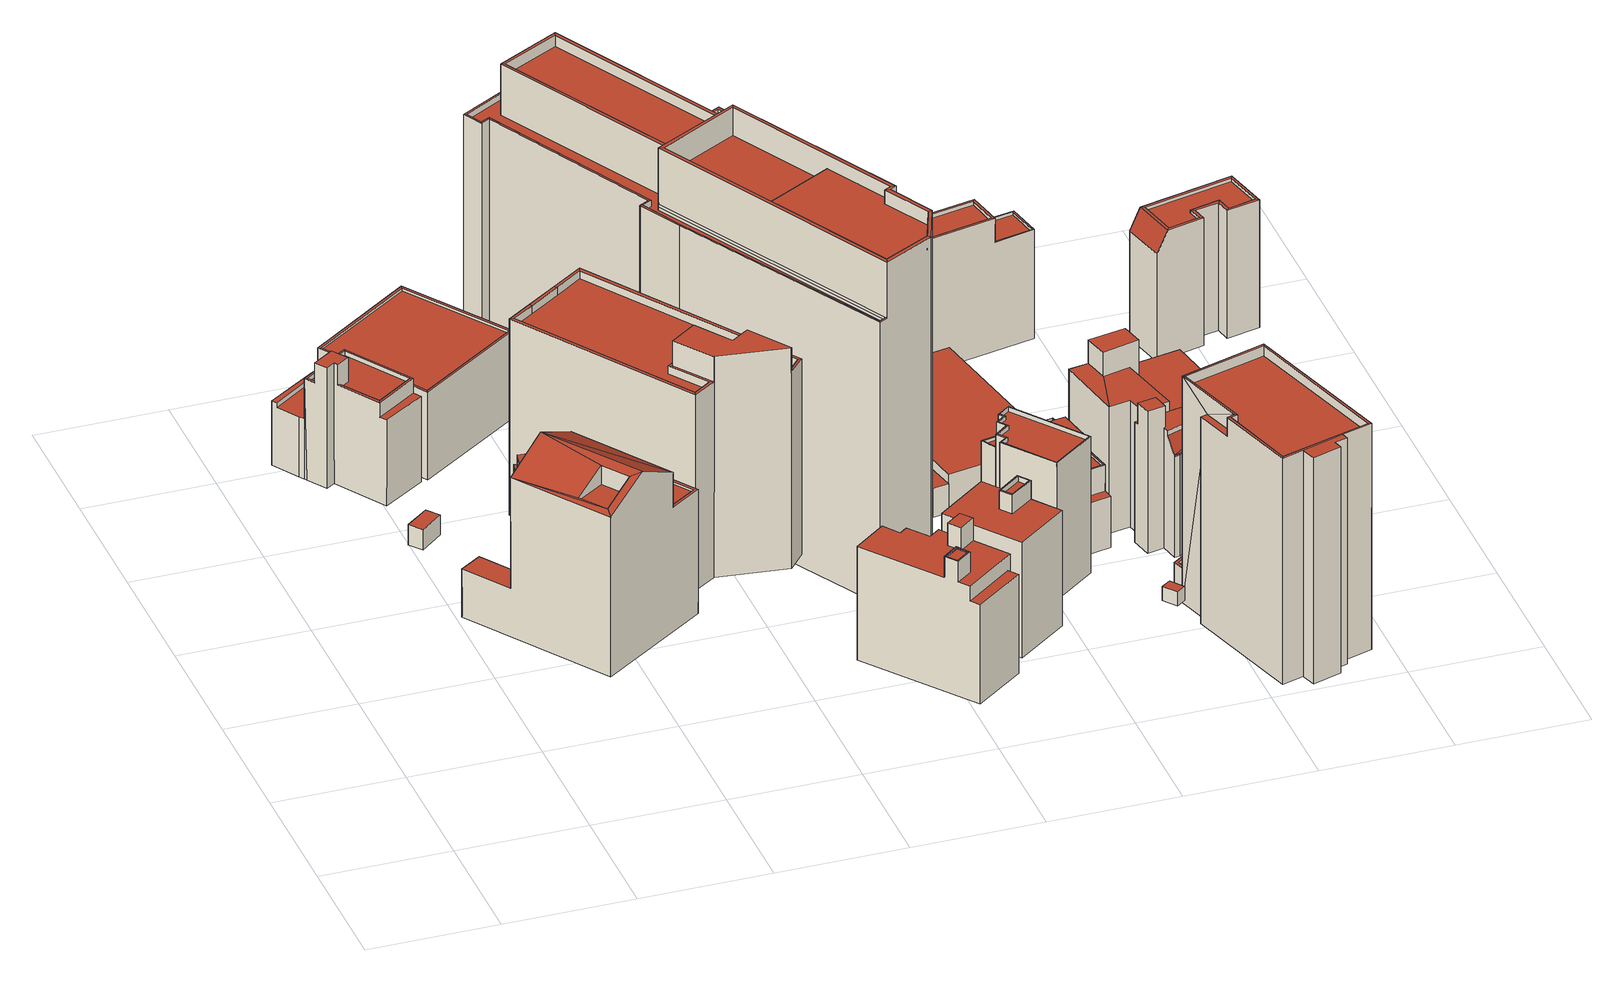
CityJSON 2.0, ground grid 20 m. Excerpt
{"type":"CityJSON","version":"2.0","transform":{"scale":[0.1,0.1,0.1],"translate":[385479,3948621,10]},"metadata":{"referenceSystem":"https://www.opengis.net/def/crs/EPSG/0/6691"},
"CityObjects":{
"building1":{"type":"Building","attributes":{"class":9999,"usage":461,"measuredHeight":8.2,"storeysAboveGround":9999,"storeysBelowGround":9999,"prefecture":13,"city":13103,"footprintArea":-9999,"fireproofType":1011,"coverageRatio":60,"floorAreaRatio":400,"surveyYear":1,"urbanPlanType":21,"areaClassificationType":22,"landUseType":211,"districts":"6","detailedUsage":"0"},"geometry":[{"type":"Solid","lod":"2","boundaries":[[[[0,1,2,3]],[[4,5,6,7]],[[1,0,5,4]],[[0,3,6,5]],[[3,2,7,6]],[[2,1,4,7]]]],"semantics":{"surfaces":[{"type":"GroundSurface"},{"type":"RoofSurface"},{"type":"WallSurface"}],"values":[[0,1,2,2,2,2]]}}]},
"building2":{"type":"Building","attributes":{"class":3002,"usage":412,"measuredHeight":15.4,"storeysAboveGround":5,"storeysBelowGround":1,"prefecture":13,"city":13103,"footprintArea":162.51,"fireproofType":1001,"coverageRatio":60,"floorAreaRatio":400,"surveyYear":2021,"urbanPlanType":21,"areaClassificationType":22,"landUseType":211,"districts":"6","detailedUsage":"1320"},"geometry":[{"type":"Solid","lod":"2","boundaries":[[[[8,9,10,11,12,13,14,15,16]],[[17,18,19,20]],[[20,19,21,22]],[[23,24,25,26,27,28]],[[22,21,29,30]],[[29,31,32,30]],[[33,34,35,36,37,38]],[[39,40,41,42,43]],[[44,45,46,47]],[[48,49,50,51,52,53,54,55]],[[18,17,56,57]],[[14,13,24,23]],[[31,53,52,37,36,32]],[[25,43,42,26]],[[40,39,12,11]],[[10,17,40,11]],[[52,51,38,37]],[[50,49,18,57]],[[49,48,19,18]],[[32,36,35,8,16,45,44,30]],[[56,17,10,9,34,33]],[[21,19,48,55]],[[54,53,31,29]],[[26,42,41,27]],[[43,25,24,13,12,39]],[[34,9,8,35]],[[16,15,46,45]],[[47,46,15,14,23,28,20,22]],[[47,22,30,44]],[[29,21,55,54]],[[20,28,27,41,40,17]],[[57,56,33,38,51,50]]]],"semantics":{"surfaces":[{"type":"GroundSurface"},{"type":"RoofSurface"},{"type":"WallSurface"}],"values":[[0,1,1,1,1,1,1,1,1,1,1,2,2,2,2,2,2,2,2,2,2,2,2,2,2,2,2,2,2,2,2,2]]}}]},
"building3":{"type":"Building","attributes":{"class":3002,"usage":412,"measuredHeight":20.4,"storeysAboveGround":7,"storeysBelowGround":0,"prefecture":13,"city":13103,"footprintArea":400.73,"fireproofType":1001,"coverageRatio":60,"floorAreaRatio":400,"surveyYear":2021,"urbanPlanType":21,"areaClassificationType":22,"landUseType":211,"districts":"6","detailedUsage":"1320","floodRisk_description":10,"floodRisk_rank":1,"floodRisk_depth":0.04,"floodRisk_adminType":2,"floodRisk_scale":2},"geometry":[{"type":"Solid","lod":"2","boundaries":[[[[58,59,60,61,62,63,64,65]],[[66,67,68,69]],[[70,71,72]],[[72,73,74,75]],[[76,72,75,77]],[[73,78,74]],[[79,80,81,82,83,84,85,86]],[[87,88,89,90]],[[91,92,93,94,95,96,97,98,99]],[[100,101,102,103,104]],[[73,105,78]],[[70,72,76]],[[77,78,105,76]],[[106,107,108,109,110]],[[71,111,72]],[[77,75,66,69]],[[74,78,68,67]],[[75,74,67,66]],[[78,77,69,68]],[[63,62,110,109]],[[91,102,101,92]],[[58,65,94,93]],[[71,70,85,84,90,89,81,80]],[[60,59,79,86]],[[80,79,59,58,93,111,71]],[[97,100,104,98]],[[83,87,90,84]],[[61,105,73,106,110,62]],[[98,104,103,99]],[[73,112,96,107,106]],[[93,92,101,111]],[[72,101,100,112,73]],[[76,105,61,60,86,85,70]],[[101,72,111]],[[81,89,88,82]],[[64,63,109,108]],[[65,64,108,95,94]],[[99,103,102,91]],[[82,88,87,83]],[[96,112,100,97]],[[107,96,95,108]]]],"semantics":{"surfaces":[{"type":"GroundSurface"},{"type":"RoofSurface"},{"type":"WallSurface"}],"values":[[0,1,1,1,1,1,1,1,1,1,1,1,1,1,2,2,2,2,2,2,2,2,2,2,2,2,2,2,2,2,2,2,2,2,2,2,2,2,2,2,2]]}}]},
"building4":{"type":"Building","attributes":{"class":3002,"usage":412,"measuredHeight":13.8,"storeysAboveGround":4,"storeysBelowGround":0,"prefecture":13,"city":13103,"footprintArea":378.42,"fireproofType":1001,"coverageRatio":60,"floorAreaRatio":400,"surveyYear":2021,"urbanPlanType":21,"areaClassificationType":22,"landUseType":211,"districts":"6","detailedUsage":"1320","floodRisk_description":10,"floodRisk_rank":1,"floodRisk_depth":0.02,"floodRisk_adminType":2,"floodRisk_scale":2},"geometry":[{"type":"Solid","lod":"2","boundaries":[[[[113,114,115,116,117]],[[118,119,120,121]],[[122,123,119,118]],[[124,125,126,127,128]],[[129,130,123,122]],[[131,121,120,132]],[[131,132,130,129]],[[123,125,124,119]],[[117,116,129,122]],[[123,130,126,125]],[[113,117,122,118]],[[127,126,130,132]],[[114,113,118,121]],[[127,132,120,128]],[[116,115,131,129]],[[115,114,121,131]],[[124,128,120,119]]]],"semantics":{"surfaces":[{"type":"GroundSurface"},{"type":"RoofSurface"},{"type":"WallSurface"}],"values":[[0,1,1,1,1,1,1,2,2,2,2,2,2,2,2,2,2]]}}]},
"building5":{"type":"Building","attributes":{"class":3002,"usage":401,"measuredHeight":31.5,"storeysAboveGround":8,"storeysBelowGround":0,"prefecture":13,"city":13103,"footprintArea":601.64,"fireproofType":1001,"coverageRatio":60,"floorAreaRatio":400,"surveyYear":2021,"urbanPlanType":21,"areaClassificationType":22,"landUseType":212,"districts":"6","detailedUsage":"1210","floodRisk_description":10,"floodRisk_rank":1,"floodRisk_depth":0.04,"floodRisk_adminType":2,"floodRisk_scale":2,"landslideRisk_description":1,"landslideRisk_areaType":1},"geometry":[{"type":"Solid","lod":"2","boundaries":[[[[133,134,135,136,137,138,139,140]],[[141,142,143,144]],[[145,146,147,148]],[[141,149,150,142]],[[151,152,153,154]],[[144,143,152,151]],[[155,156,150,149]],[[157,158,159,160]],[[161,162,163,164,165,166,167,168]],[[155,169,170,156]],[[171,172,158,157]],[[160,159,170,169]],[[173,174,175,176,177,178,179,180,181,182,183,184]],[[154,153,147,146]],[[145,148,172,171]],[[152,143,180,179]],[[178,177,147,153]],[[135,134,160,169,165,164]],[[167,166,155,149]],[[176,175,172,148]],[[163,136,135,164]],[[140,139,145,171]],[[184,183,156,170]],[[168,167,149,141]],[[139,138,146,145]],[[177,176,148,147]],[[134,133,157,160]],[[143,142,181,180]],[[136,163,162,151,154,137]],[[133,140,171,157]],[[162,161,144,151]],[[170,159,173,184]],[[138,137,154,146]],[[161,168,141,144]],[[175,174,158,172]],[[182,181,142,150]],[[166,165,169,155]],[[150,156,183,182]],[[159,158,174,173]],[[153,152,179,178]]]],"semantics":{"surfaces":[{"type":"GroundSurface"},{"type":"RoofSurface"},{"type":"WallSurface"}],"values":[[0,1,1,1,1,1,1,1,1,1,1,1,1,1,1,2,2,2,2,2,2,2,2,2,2,2,2,2,2,2,2,2,2,2,2,2,2,2,2,2]]}}]},
"building6":{"type":"Building","attributes":{"class":3002,"usage":461,"measuredHeight":16.5,"storeysAboveGround":9999,"storeysBelowGround":9999,"prefecture":13,"city":13103,"footprintArea":-9999,"fireproofType":1011,"coverageRatio":60,"floorAreaRatio":400,"surveyYear":1,"urbanPlanType":21,"areaClassificationType":22,"landUseType":211,"districts":"6","detailedUsage":"0","floodRisk_description":10,"floodRisk_rank":1,"floodRisk_depth":0.03,"floodRisk_adminType":2,"floodRisk_scale":2,"landslideRisk_description":1,"landslideRisk_areaType":2},"geometry":[{"type":"Solid","lod":"2","boundaries":[[[[185,186,187,188,189,190,191,192,193,194,195,196]],[[197,198,199,200]],[[201,202,203,204]],[[205,206,207,208]],[[200,199,209,210]],[[211,212,213,214,215,216,217,218,219,220,221,222,223,224,225,226,227,228]],[[210,209,229,230]],[[231,232,233,234]],[[230,229,198,197]],[[212,230,197,213]],[[193,192,204,203]],[[188,187,225,224]],[[218,208,207,219]],[[229,232,231,198]],[[201,216,215,210,230,212,211,195,194,202]],[[204,192,191,217,216,201]],[[185,196,228,227]],[[194,193,203,202]],[[220,206,205,221]],[[219,207,206,220]],[[190,189,223,222]],[[221,205,208,218,217,191,190,222]],[[214,200,210,215]],[[213,197,200,214]],[[209,233,232,229]],[[196,195,211,228]],[[186,185,227,226]],[[187,186,226,225]],[[198,231,234,199]],[[199,234,233,209]],[[189,188,224,223]]]],"semantics":{"surfaces":[{"type":"GroundSurface"},{"type":"RoofSurface"},{"type":"WallSurface"}],"values":[[0,1,1,1,1,1,1,1,1,2,2,2,2,2,2,2,2,2,2,2,2,2,2,2,2,2,2,2,2,2,2]]}}]},
"building7":{"type":"Building","attributes":{"class":3002,"usage":401,"measuredHeight":50.9,"storeysAboveGround":12,"storeysBelowGround":0,"prefecture":13,"city":13103,"footprintArea":1488.13,"fireproofType":1001,"coverageRatio":60,"floorAreaRatio":400,"surveyYear":2021,"urbanPlanType":21,"areaClassificationType":22,"landUseType":212,"districts":"6","detailedUsage":"1210","floodRisk_description":10,"floodRisk_rank":2,"floodRisk_depth":1.3,"floodRisk_adminType":2,"floodRisk_scale":2,"landslideRisk_description":1,"landslideRisk_areaType":1},"geometry":[{"type":"Solid","lod":"2","boundaries":[[[[235,236,237,238,239,240,241,242,243,244,245,246,247,248,249]],[[250,251,252,253]],[[254,255,256,257]],[[258,259,260,261]],[[262,263,251,250]],[[264,265,266,267]],[[268,269,270,271,272,273,274,275,276,277]],[[278,279,259,258]],[[257,256,280,281]],[[282,283,284,285]],[[260,286,287,261]],[[288,289,255,254]],[[290,291,292,293]],[[253,252,294,295]],[[296,297,298,299]],[[300,301,302,303]],[[304,305,279,278]],[[296,306,307,297]],[[300,303,305,304]],[[295,294,263,262]],[[281,280,307,306]],[[308,283,282,309]],[[288,299,298,289]],[[308,309,302,301]],[[310,311,312,313,314,315,316]],[[317,318,319,320,321,322]],[[323,324,325,326,327,328,329,330,331,332,333,334,335,336,337]],[[240,239,278,258]],[[244,243,277,276]],[[338,335,334,339]],[[296,246,245,275,274,306]],[[290,293,314,313,307,280]],[[248,288,254,284,283,249]],[[327,326,260,259]],[[235,249,283,308]],[[250,322,321,270,269,324,323,262]],[[340,338,339,285]],[[245,244,276,275]],[[271,320,319,272]],[[255,289,310,316]],[[253,295,337,336]],[[277,243,242,287,268]],[[289,298,311,310]],[[331,330,303,302]],[[268,287,286,325,324,269]],[[273,318,317,281,306,274]],[[294,265,264,263]],[[263,264,267,251]],[[333,282,285,339,334]],[[328,327,259,279]],[[299,247,246,296]],[[237,236,301,300]],[[241,240,258,261]],[[333,332,309,282]],[[236,235,308,301]],[[253,336,335,338,340,257,281,317,322,250]],[[242,241,261,287]],[[270,321,320,271]],[[272,319,318,273]],[[279,305,329,328]],[[295,262,323,337]],[[254,257,340,285,284]],[[330,329,305,303]],[[239,238,304,278]],[[288,248,247,299]],[[280,256,291,290]],[[293,292,315,314]],[[332,331,302,309]],[[297,307,313,312]],[[315,292,291,256,255,316]],[[251,267,266,252]],[[298,297,312,311]],[[286,260,326,325]],[[252,266,265,294]],[[238,237,300,304]]]],"semantics":{"surfaces":[{"type":"GroundSurface"},{"type":"RoofSurface"},{"type":"WallSurface"}],"values":[[0,1,1,1,1,1,1,1,1,1,1,1,1,1,1,1,1,1,1,1,1,1,1,1,1,1,1,2,2,2,2,2,2,2,2,2,2,2,2,2,2,2,2,2,2,2,2,2,2,2,2,2,2,2,2,2,2,2,2,2,2,2,2,2,2,2,2,2,2,2,2,2,2,2,2]]}}]},
"building8":{"type":"Building","attributes":{"class":3002,"usage":461,"measuredHeight":17.6,"storeysAboveGround":9999,"storeysBelowGround":9999,"prefecture":13,"city":13103,"footprintArea":-9999,"fireproofType":1011,"coverageRatio":60,"floorAreaRatio":400,"surveyYear":1,"urbanPlanType":21,"areaClassificationType":22,"landUseType":211,"districts":"6","detailedUsage":"0","floodRisk_description":10,"floodRisk_rank":1,"floodRisk_depth":0.12,"floodRisk_adminType":2,"floodRisk_scale":2,"landslideRisk_description":1,"landslideRisk_areaType":2},"geometry":[{"type":"Solid","lod":"2","boundaries":[[[[341,342,343,344]],[[345,346,347,348,349,350,351,352]],[[353,354,355,356]],[[357,358,359,360]],[[361,362,363,364]],[[360,359,354,353]],[[356,355,358,357]],[[358,362,361,359]],[[348,356,357,349]],[[343,342,346,345]],[[350,360,353,347,346,342,341,351]],[[354,364,363,355]],[[359,361,364,354]],[[349,357,360,350]],[[341,344,352,351]],[[355,363,362,358]],[[344,343,345,352]],[[353,356,348,347]]]],"semantics":{"surfaces":[{"type":"GroundSurface"},{"type":"RoofSurface"},{"type":"WallSurface"}],"values":[[0,1,1,1,1,1,1,2,2,2,2,2,2,2,2,2,2,2]]}}]},
"building9":{"type":"Building","attributes":{"class":3003,"usage":461,"measuredHeight":4.6,"storeysAboveGround":9999,"storeysBelowGround":9999,"prefecture":13,"city":13103,"footprintArea":-9999,"fireproofType":1011,"coverageRatio":60,"floorAreaRatio":400,"surveyYear":1,"urbanPlanType":21,"areaClassificationType":22,"landUseType":212,"districts":"6","detailedUsage":"0","floodRisk_description":10,"floodRisk_rank":1,"floodRisk_depth":0.09,"floodRisk_adminType":2,"floodRisk_scale":2},"geometry":[{"type":"Solid","lod":"2","boundaries":[[[[365,366,367,368,369,370,371,372]],[[373,374,375,376,377,378,379,380]],[[370,369,379,378]],[[369,368,380,379]],[[371,370,378,377]],[[368,367,373,380]],[[372,371,377,376]],[[365,372,376,375]],[[367,366,374,373]],[[366,365,375,374]]]],"semantics":{"surfaces":[{"type":"GroundSurface"},{"type":"RoofSurface"},{"type":"WallSurface"}],"values":[[0,1,2,2,2,2,2,2,2,2]]}}]},
"building10":{"type":"Building","attributes":{"class":3002,"usage":401,"measuredHeight":21.9,"storeysAboveGround":7,"storeysBelowGround":0,"prefecture":13,"city":13103,"footprintArea":100.64,"fireproofType":1001,"coverageRatio":60,"floorAreaRatio":400,"surveyYear":2021,"urbanPlanType":21,"areaClassificationType":22,"landUseType":212,"districts":"6","detailedUsage":"1210","floodRisk_description":10,"floodRisk_rank":1,"floodRisk_depth":0.12,"floodRisk_adminType":2,"floodRisk_scale":2,"landslideRisk_description":1,"landslideRisk_areaType":1},"geometry":[{"type":"Solid","lod":"2","boundaries":[[[[381,382,383,384,385,386,387,388,389,390]],[[391,392,393,394]],[[395,396,397,398,399,400,401,402,403,404]],[[394,393,405,406]],[[407,408,392,391]],[[409,410,411,412]],[[413,414,415,416]],[[417,418,408,407]],[[419,420,415,414]],[[413,416,411,410]],[[409,412,418,417]],[[419,406,405,420]],[[393,399,398,405]],[[391,394,387,386]],[[384,383,409,417]],[[385,384,417,407]],[[420,397,396,415]],[[392,400,399,393]],[[382,381,413,410]],[[389,388,406,419]],[[418,402,401,408]],[[416,395,404,411]],[[411,404,403,412]],[[388,387,394,406]],[[390,389,419,414]],[[405,398,397,420]],[[383,382,410,409]],[[381,390,414,413]],[[412,403,402,418]],[[407,391,386,385]],[[408,401,400,392]],[[415,396,395,416]]]],"semantics":{"surfaces":[{"type":"GroundSurface"},{"type":"RoofSurface"},{"type":"WallSurface"}],"values":[[0,1,1,1,1,1,1,1,1,1,1,1,2,2,2,2,2,2,2,2,2,2,2,2,2,2,2,2,2,2,2,2]]}}]},
"building11":{"type":"Building","attributes":{"class":3002,"usage":413,"measuredHeight":12.4,"storeysAboveGround":4,"storeysBelowGround":0,"prefecture":13,"city":13103,"footprintArea":140.75,"fireproofType":1001,"coverageRatio":60,"floorAreaRatio":400,"surveyYear":2021,"urbanPlanType":21,"areaClassificationType":22,"landUseType":211,"districts":"6","detailedUsage":"1230","floodRisk_description":10,"floodRisk_rank":1,"floodRisk_depth":0.03,"floodRisk_adminType":2,"floodRisk_scale":2},"geometry":[{"type":"Solid","lod":"2","boundaries":[[[[421,422,423,424]],[[425,426,427,428]],[[429,430,431,432,433]],[[434,435,436,437,438]],[[425,439,440,426]],[[441,442,443,444]],[[445,446,447,448]],[[437,428,427,438]],[[449,450,451,452,453,454,455,456,457,458,459,460,461]],[[436,435,462,463,464]],[[465,466,467,468]],[[464,463,469,470]],[[465,468,440,439]],[[470,469,467,466]],[[467,461,460,468]],[[442,441,433,432]],[[464,470,431,430,422,421,437,436]],[[469,449,461,467]],[[426,458,457,427]],[[438,456,455,434]],[[445,452,451,462,446]],[[445,448,453,452]],[[421,424,428,437]],[[427,457,456,438]],[[425,428,424,423,429,433,441,444,439]],[[462,451,450,463]],[[447,435,454,453,448]],[[423,422,430,429]],[[442,466,465,443]],[[443,465,439,444]],[[440,459,458,426]],[[431,470,466,442,432]],[[434,455,454,435]],[[435,447,446,462]],[[468,460,459,440]],[[463,450,449,469]]]],"semantics":{"surfaces":[{"type":"GroundSurface"},{"type":"RoofSurface"},{"type":"WallSurface"}],"values":[[0,1,1,1,1,1,1,1,1,1,1,1,1,1,2,2,2,2,2,2,2,2,2,2,2,2,2,2,2,2,2,2,2,2,2,2]]}}]},
"building12":{"type":"Building","attributes":{"class":3001,"usage":401,"measuredHeight":5.1,"storeysAboveGround":1,"storeysBelowGround":0,"prefecture":13,"city":13103,"footprintArea":464.45,"fireproofType":1001,"coverageRatio":60,"floorAreaRatio":400,"surveyYear":2021,"urbanPlanType":21,"areaClassificationType":22,"landUseType":212,"districts":"6","detailedUsage":"1210","floodRisk_description":10,"floodRisk_rank":1,"floodRisk_depth":0.04,"floodRisk_adminType":2,"floodRisk_scale":2},"geometry":[{"type":"Solid","lod":"2","boundaries":[[[[471,472,473,474,368]],[[475,476,477,478,479]],[[472,471,479,478]],[[471,368,475,479]],[[473,472,478,477]],[[368,474,476,475]],[[474,473,477,476]]]],"semantics":{"surfaces":[{"type":"GroundSurface"},{"type":"RoofSurface"},{"type":"WallSurface"}],"values":[[0,1,2,2,2,2,2]]}}]},
"building13":{"type":"Building","attributes":{"class":9999,"usage":461,"measuredHeight":-9999,"storeysAboveGround":9999,"storeysBelowGround":9999,"prefecture":13,"city":13103,"footprintArea":-9999,"fireproofType":1011,"coverageRatio":60,"floorAreaRatio":300,"surveyYear":1,"urbanPlanType":21,"areaClassificationType":22,"landUseType":212,"districts":"6","detailedUsage":"0","floodRisk_description":10,"floodRisk_rank":1,"floodRisk_depth":0.01,"floodRisk_adminType":2,"floodRisk_scale":2},"geometry":[{"type":"Solid","lod":"2","boundaries":[[[[480,481,482,483]],[[484,485,486,487]],[[481,480,485,484]],[[482,481,484,487]],[[483,482,487,486]],[[480,483,486,485]]]],"semantics":{"surfaces":[{"type":"GroundSurface"},{"type":"RoofSurface"},{"type":"WallSurface"}],"values":[[0,1,2,2,2,2]]}}]},
"building14":{"type":"Building","attributes":{"class":3002,"usage":403,"measuredHeight":35.4,"storeysAboveGround":10,"storeysBelowGround":0,"prefecture":13,"city":13103,"footprintArea":412.37,"fireproofType":1001,"coverageRatio":80,"floorAreaRatio":500,"surveyYear":2021,"urbanPlanType":21,"areaClassificationType":22,"landUseType":212,"districts":"10","detailedUsage":"1241","floodRisk_description":10,"floodRisk_rank":1,"floodRisk_depth":0.08,"floodRisk_adminType":2,"floodRisk_scale":2},"geometry":[{"type":"Solid","lod":"2","boundaries":[[[[488,489,490,491]],[[492,488,491,493,494]],[[495,496,497,498,499,500,501,502,503,504,505,506,507,489,488,492,508,509]],[[510,511,512,513]],[[514,515,516,517,518,519,520]],[[521,522,523,524,525,526]],[[527,528,529,530]],[[531,532,533,534,535,536,537,538,539]],[[540,541,542,543]],[[544,545,546,547,548,549,550,551,552,553,554,555,556,557,558,559,560,561]],[[562,513,512,563]],[[562,563,528,527]],[[511,510,520,519,518,564,565]],[[530,529,565,564]],[[545,566,527,530]],[[541,527,566,496]],[[501,500,560,559]],[[548,534,533,549]],[[528,523,522,529]],[[546,536,535,547]],[[502,501,559,558]],[[493,491,516,515]],[[565,521,526,511]],[[546,545,530]],[[498,497,545,544]],[[505,504,556,555]],[[495,509,542,541]],[[504,503,557,556]],[[536,546,530,567,537]],[[553,538,537,567,530,564,507,506,554]],[[511,526,525,512]],[[529,522,521,565]],[[500,499,561,560]],[[550,532,531,551]],[[547,535,534,548]],[[549,533,532,550]],[[499,498,544,561]],[[541,540,562]],[[506,505,555,554]],[[514,494,493,515]],[[513,562,540,543]],[[563,524,523,528]],[[552,539,538,553]],[[516,491,490,517]],[[510,508,492,520]],[[508,510,513,543,542,509]],[[489,518,517,490]],[[512,525,524,563]],[[520,492,494,514]],[[545,497,496,566]],[[541,496,495]],[[503,502,558,557]],[[518,489,507,564]],[[551,531,539,552]],[[541,562,527]]]],"semantics":{"surfaces":[{"type":"GroundSurface"},{"type":"RoofSurface"},{"type":"WallSurface"}],"values":[[0,0,0,1,1,1,1,1,1,1,1,1,1,1,2,2,2,2,2,2,2,2,2,2,2,2,2,2,2,2,2,2,2,2,2,2,2,2,2,2,2,2,2,2,2,2,2,2,2,2,2,2,2,2,2]]}}]},
"building15":{"type":"Building","attributes":{"class":3002,"usage":401,"measuredHeight":18.8,"storeysAboveGround":5,"storeysBelowGround":0,"prefecture":13,"city":13103,"footprintArea":85.05,"fireproofType":1001,"coverageRatio":80,"floorAreaRatio":500,"surveyYear":2021,"urbanPlanType":21,"areaClassificationType":22,"landUseType":212,"districts":"10","detailedUsage":"1210","floodRisk_description":10,"floodRisk_rank":1,"floodRisk_depth":0.18,"floodRisk_adminType":2,"floodRisk_scale":2},"geometry":[{"type":"Solid","lod":"2","boundaries":[[[[568,569,570,571,572,573,574,575]],[[576,577,578,579,580,581,582,583]],[[584,585,586]],[[587,588,584]],[[589,590,591,592]],[[586,593,594]],[[584,586,594]],[[584,594,587]],[[586,595,596,593]],[[572,571,593,596]],[[575,590,589,582,581,568]],[[573,595,586,585,578,577,574]],[[573,572,596,595]],[[582,589,592,583]],[[583,592,591,576]],[[568,581,580,588,587,569]],[[580,579,584,588]],[[570,569,587,594]],[[579,578,585,584]],[[571,570,594,593]],[[590,575,574,577,576,591]]]],"semantics":{"surfaces":[{"type":"GroundSurface"},{"type":"RoofSurface"},{"type":"WallSurface"}],"values":[[0,1,1,1,1,1,1,1,1,2,2,2,2,2,2,2,2,2,2,2,2]]}}]},
"building16":{"type":"Building","attributes":{"class":3002,"usage":401,"measuredHeight":17.9,"storeysAboveGround":6,"storeysBelowGround":1,"prefecture":13,"city":13103,"footprintArea":250.22,"fireproofType":1001,"coverageRatio":80,"floorAreaRatio":500,"surveyYear":2021,"urbanPlanType":21,"areaClassificationType":22,"landUseType":212,"districts":"10","detailedUsage":"1210","floodRisk_description":10,"floodRisk_rank":1,"floodRisk_depth":0.18,"floodRisk_adminType":2,"floodRisk_scale":2},"geometry":[{"type":"Solid","lod":"2","boundaries":[[[[597,598,599,600,601,602]],[[603,604,605,606]],[[607,608,609,610]],[[611,612,603,606,613,614]],[[615,616,617,618,619,620]],[[614,599,598,620,619,611]],[[600,599,614,613]],[[598,597,615,620]],[[604,607,610,621,616,615,597,602,605]],[[612,611,619,618]],[[601,600,613,606]],[[602,601,606,605]],[[603,608,607,604]],[[621,610,609,617,616]],[[612,618,617,609,608,603]]]],"semantics":{"surfaces":[{"type":"GroundSurface"},{"type":"RoofSurface"},{"type":"WallSurface"}],"values":[[0,1,1,1,1,2,2,2,2,2,2,2,2,2,2]]}}]},
"building17":{"type":"Building","attributes":{"class":3002,"usage":402,"measuredHeight":20.7,"storeysAboveGround":5,"storeysBelowGround":0,"prefecture":13,"city":13103,"footprintArea":151.21,"fireproofType":1001,"coverageRatio":80,"floorAreaRatio":500,"surveyYear":2021,"urbanPlanType":21,"areaClassificationType":22,"landUseType":212,"districts":"10","detailedUsage":"1221","floodRisk_description":10,"floodRisk_rank":1,"floodRisk_depth":0.01,"floodRisk_adminType":2,"floodRisk_scale":2},"geometry":[{"type":"Solid","lod":"2","boundaries":[[[[622,623,624,625]],[[626,627,628,629]],[[630,631,627,626]],[[632,633,634,635]],[[636,637,631,630]],[[629,628,637,636]],[[638,639,640,641]],[[633,632,642,643]],[[644,645,646,647]],[[634,648,649,635]],[[634,645,644,650,648]],[[639,638,637,628]],[[627,631,641,640]],[[631,637,638,641]],[[634,633,646,645]],[[622,625,632,635]],[[646,633,643,651,647]],[[650,644,647,651,643,642,636,630,649,648]],[[624,623,626,629]],[[626,623,622,635,649,630]],[[624,629,636,642,632,625]],[[640,639,628,627]]]],"semantics":{"surfaces":[{"type":"GroundSurface"},{"type":"RoofSurface"},{"type":"WallSurface"}],"values":[[0,1,1,1,1,1,1,1,1,1,2,2,2,2,2,2,2,2,2,2,2,2]]}}]},
"building18":{"type":"Building","attributes":{"class":3002,"usage":402,"measuredHeight":20.4,"storeysAboveGround":6,"storeysBelowGround":1,"prefecture":13,"city":13103,"footprintArea":110.16,"fireproofType":1001,"coverageRatio":80,"floorAreaRatio":500,"surveyYear":2021,"urbanPlanType":21,"areaClassificationType":22,"landUseType":212,"districts":"10","detailedUsage":"1242","floodRisk_description":10,"floodRisk_rank":1,"floodRisk_depth":0.04,"floodRisk_adminType":2,"floodRisk_scale":2},"geometry":[{"type":"Solid","lod":"2","boundaries":[[[[652,653,654,655,656,657,658,659]],[[660,661,662,663]],[[664,665,666,667]],[[668,669,670,671]],[[664,663,662,665]],[[668,672,673,674]],[[675,676,677,671]],[[674,673,661,660]],[[678,679,680,681,682,683,684,685]],[[671,677,672,668]],[[667,666,676,675]],[[672,682,681,673]],[[673,681,680,661]],[[653,652,667,675]],[[670,654,653,675,671]],[[665,678,685,666]],[[666,685,684,676]],[[676,684,683,677]],[[661,680,679,662]],[[657,656,674,660]],[[659,658,663,664]],[[658,657,660,663]],[[674,656,655,669,668]],[[677,683,682,672]],[[662,679,678,665]],[[655,654,670,669]],[[652,659,664,667]]]],"semantics":{"surfaces":[{"type":"GroundSurface"},{"type":"RoofSurface"},{"type":"WallSurface"}],"values":[[0,1,1,1,1,1,1,1,1,1,1,2,2,2,2,2,2,2,2,2,2,2,2,2,2,2,2]]}}]}
},
"vertices":[
[172,550,153],[137,522,153],[122,541,153],[157,569,153],[137,522,186],[172,550,186],[157,569,186],[122,541,186],
[74,716,158],[61,707,158],[41,737,158],[39,741,158],[34,748,158],[8,789,158],[86,840,158],[189,680,158],[124,638,158],[39,741,323],[44,740,323],[115,789,323],[116,794,323],[177,693,323],[182,692,323],[86,840,264],[8,789,264],[13,781,264],[86,832,264],[113,792,264],[116,794,264],[119,653,323],[117,648,323],[80,712,323],[77,710,323],[49,726,356],[61,707,356],[74,716,356],[77,710,356],[97,723,356],[81,747,356],[34,748,257],[39,741,257],[113,792,257],[86,832,257],[13,781,257],[117,648,299],[124,638,299],[189,680,299],[182,692,299],[115,789,316],[44,740,316],[52,728,316],[81,747,316],[97,723,316],[80,712,316],[119,653,316],[177,693,316],[49,726,323],[52,728,323],
[264,364,124],[358,432,124],[458,285,124],[290,171,124],[146,384,124],[179,406,124],[215,353,124],[219,375,124],[306,256,386],[263,227,386],[291,186,387],[334,216,386],[410,252,386],[311,398,386],[252,356,423],[193,314,386],[263,227,390],[306,256,417],[352,213,423],[334,216,417],[291,186,391],[358,432,328],[311,398,328],[313,394,328],[358,424,328],[452,286,328],[407,256,328],[410,252,328],[458,285,328],[452,286,324],[358,424,324],[313,394,324],[407,256,324],[242,363,365],[250,354,365],[264,364,365],[219,375,365],[215,353,365],[210,325,365],[223,335,365],[216,344,365],[221,366,365],[223,335,386],[250,354,386],[242,363,386],[221,366,386],[216,344,386],[290,171,386],[193,314,203],[210,325,203],[215,353,203],[179,406,203],[146,384,203],[264,364,386],[210,325,386],
[366,799,154],[202,688,154],[187,712,154],[95,846,154],[257,958,154],[366,799,298],[360,800,298],[203,693,298],[202,688,298],[257,958,298],[256,952,298],[360,800,294],[256,952,294],[100,845,294],[190,714,294],[203,693,294],[95,846,298],[100,845,298],[187,712,298],[190,714,298],
[429,701,125],[643,379,125],[618,350,125],[509,364,125],[474,340,125],[294,609,125],[332,635,125],[380,668,125],[509,450,447],[511,456,447],[462,423,447],[468,421,447],[332,635,447],[294,609,447],[301,608,447],[335,631,447],[547,395,447],[549,402,447],[509,363,447],[502,365,447],[475,346,447],[474,340,447],[575,414,447],[576,421,447],[429,701,447],[427,694,447],[637,379,447],[643,379,447],[468,421,488],[509,363,488],[509,364,488],[618,350,488],[618,351,488],[575,414,488],[547,395,488],[509,450,488],[618,351,447],[619,358,447],[380,668,447],[383,664,447],[637,379,434],[427,694,434],[383,664,434],[335,631,434],[301,608,434],[475,346,434],[502,365,434],[462,423,434],[511,456,434],[549,402,434],[576,421,434],[619,358,434],
[757,291,3],[769,300,3],[793,269,3],[810,282,3],[820,268,3],[823,270,3],[883,190,3],[878,186,3],[889,172,3],[813,115,3],[689,278,3],[739,316,3],[801,182,224],[801,179,224],[812,164,224],[815,163,224],[803,129,166],[813,115,166],[889,172,166],[878,186,166],[832,257,227],[808,239,227],[822,221,227],[846,239,227],[791,148,224],[791,145,224],[689,278,190],[777,163,190],[801,182,190],[815,163,190],[791,145,190],[803,129,190],[883,190,190],[846,239,190],[822,221,190],[808,239,190],[832,257,190],[823,270,190],[820,268,190],[810,282,190],[793,269,190],[769,300,190],[757,291,190],[739,316,190],[780,163,224],[777,163,224],[801,179,222],[780,163,222],[791,148,222],[812,164,222],
[578,707,17],[543,774,17],[558,782,17],[419,1052,17],[405,1045,17],[389,1075,17],[544,1161,17],[686,907,17],[709,919,17],[828,704,17],[888,589,17],[837,562,17],[874,492,17],[850,429,17],[758,380,17],[693,835,556],[686,837,556],[597,790,556],[595,783,556],[771,387,574],[773,395,574],[576,767,574],[568,769,574],[389,1075,482],[393,1074,482],[543,1157,482],[544,1161,482],[540,1123,556],[538,1116,556],[538,1116,538],[448,1069,538],[597,790,538],[686,837,538],[686,907,521],[661,894,521],[663,890,521],[706,913,521],[877,592,521],[843,575,521],[847,568,521],[888,589,521],[828,704,521],[709,919,521],[405,1045,482],[406,1049,482],[700,833,574],[702,840,574],[759,384,482],[758,380,482],[771,387,482],[770,390,482],[683,905,482],[686,907,482],[850,429,574],[846,433,574],[700,833,528],[576,767,528],[659,609,528],[784,676,528],[448,1069,556],[442,1071,556],[837,562,574],[829,564,574],[868,492,574],[874,492,574],[558,782,482],[543,774,482],[547,773,482],[562,781,482],[419,1052,482],[420,1056,482],[847,568,574],[840,570,574],[578,707,482],[580,708,482],[846,433,551],[868,492,551],[829,564,551],[840,570,551],[784,676,551],[659,609,551],[773,395,551],[702,840,513],[843,575,513],[877,592,513],[706,913,513],[663,890,513],[693,835,513],[540,1123,472],[661,894,472],[683,905,472],[543,1157,472],[393,1074,472],[406,1049,472],[420,1056,472],[562,781,472],[547,773,472],[580,708,472],[759,384,472],[770,390,472],[568,769,472],[595,783,472],[442,1071,472],[568,769,477],[770,390,477],[568,769,482],
[904,372,5],[985,264,5],[906,205,5],[825,312,5],[906,205,195],[985,264,195],[954,306,195],[917,279,195],[904,296,195],[940,324,195],[904,372,195],[825,312,195],[954,306,226],[951,306,226],[918,281,226],[917,279,226],[904,296,226],[907,296,226],[940,321,226],[940,324,226],[940,321,218],[907,296,218],[918,281,218],[951,306,218],
[843,841,17],[870,847,17],[898,703,17],[926,572,17],[901,569,17],[834,704,17],[684,972,17],[769,988,17],[898,703,65],[870,847,65],[843,841,65],[769,988,65],[684,972,65],[834,704,65],[901,569,65],[926,572,65],
[954,410,28],[944,423,28],[958,434,28],[953,441,28],[973,456,28],[1055,346,28],[989,296,28],[931,372,28],[943,381,28],[933,394,28],[1055,346,253],[1053,346,253],[989,298,253],[989,296,253],[957,409,246],[936,394,246],[946,381,246],[934,372,246],[989,298,246],[1053,346,246],[972,454,246],[956,441,246],[961,434,246],[947,423,246],[934,372,253],[931,372,253],[973,456,253],[972,454,253],[958,434,253],[944,423,253],[947,423,253],[961,434,253],[954,410,253],[933,394,253],[936,394,253],[957,409,253],[953,441,253],[956,441,253],[943,381,253],[946,381,253],
[1076,566,19],[1108,412,19],[1046,399,19],[963,543,19],[981,512,146],[982,513,146],[966,541,146],[963,543,146],[1046,399,103],[1108,412,103],[1105,428,103],[1053,417,103],[1037,415,103],[1082,532,146],[1082,530,146],[1084,531,146],[1076,566,146],[1075,564,146],[1017,450,146],[1018,452,146],[1037,415,112],[1053,417,112],[1045,455,112],[1017,450,112],[1067,472,168],[1092,477,168],[1082,530,168],[1057,526,168],[1103,430,141],[1093,477,141],[1092,477,141],[1067,472,141],[1057,526,141],[1082,530,141],[1082,532,141],[1075,564,141],[966,541,141],[982,513,141],[1018,452,141],[1047,456,141],[1054,419,141],[1092,477,146],[1093,477,146],[1095,477,146],[1045,455,146],[1053,417,146],[1054,419,146],[1047,456,146],[1103,430,146],[1105,428,146],
[874,850,17],[1034,880,17],[1068,701,17],[1088,601,17],[926,572,81],[1088,601,81],[1068,701,81],[1034,880,81],[874,850,81],
[1141,260,26],[1156,239,26],[1142,229,26],[1127,250,26],[1156,239,49],[1141,260,49],[1127,250,49],[1142,229,49],
[1303,46,5],[1323,52,5],[1326,42,5],[1306,36,5],[1258,32,5],[1310,23,5],[1265,9,5],[1179,210,5],[1162,267,5],[1163,268,5],[1157,286,5],[1190,310,5],[1317,354,5],[1357,187,5],[1351,186,5],[1365,140,5],[1367,140,5],[1377,110,5],[1358,105,5],[1370,66,5],[1224,22,5],[1168,207,5],[1224,22,377],[1226,26,377],[1191,144,377],[1186,147,377],[1265,9,377],[1310,23,377],[1306,36,377],[1326,42,377],[1323,52,377],[1303,46,377],[1258,32,377],[1366,68,361],[1294,303,361],[1166,265,361],[1202,148,361],[1191,144,361],[1226,26,361],[1162,267,377],[1166,265,377],[1294,303,377],[1296,308,377],[1346,190,53],[1351,191,53],[1310,346,53],[1191,305,53],[1163,284,53],[1167,269,53],[1296,308,53],[1357,108,53],[1370,112,53],[1198,150,345],[1179,210,345],[1168,207,345],[1186,147,345],[1157,286,60],[1163,268,60],[1167,269,60],[1163,284,60],[1191,305,60],[1310,346,60],[1351,191,60],[1346,190,60],[1370,112,60],[1357,108,60],[1358,105,60],[1377,110,60],[1367,140,60],[1365,140,60],[1351,186,60],[1357,187,60],[1317,354,60],[1190,310,60],[1198,150,377],[1202,148,377],[1370,66,377],[1366,68,377],[1162,267,60],[1296,308,60],
[1147,423,13],[1309,453,13],[1317,419,13],[1198,372,13],[1195,369,13],[1186,367,13],[1180,395,13],[1154,390,13],[1182,396,211],[1180,395,211],[1182,386,211],[1298,430,211],[1294,451,211],[1147,423,211],[1149,416,211],[1177,421,211],[1298,430,203],[1182,386,203],[1186,370,179],[1309,453,179],[1294,451,203],[1149,416,246],[1154,390,246],[1182,396,246],[1177,421,246],[1198,372,179],[1317,419,179],[1186,367,179],[1195,369,179],
[1274,599,13],[1300,460,13],[1161,434,13],[1154,462,13],[1121,456,13],[1100,566,13],[1139,533,221],[1130,571,221],[1100,566,221],[1121,456,221],[1130,571,260],[1139,533,260],[1196,547,260],[1188,582,260],[1204,442,221],[1181,543,221],[1154,462,221],[1161,434,221],[1274,599,197],[1188,582,197],[1196,547,197],[1181,543,197],[1204,442,197],[1300,460,197],[1188,582,221],
[1184,953,20],[1007,917,20],[996,973,20],[1173,1008,20],[1007,917,238],[1010,921,238],[1000,970,238],[996,973,238],[1122,940,238],[1117,943,238],[1173,1008,199],[1171,1006,199],[1181,954,199],[1184,953,199],[1111,996,238],[1108,992,238],[1108,992,232],[1000,970,232],[1010,921,232],[1117,943,232],[1111,996,199],[1111,994,199],[1121,942,194],[1181,954,194],[1171,1006,194],[1111,994,194],[1121,942,199],[1122,940,199],[1121,942,196],[1111,994,196],
[1404,907,2],[1409,885,2],[1334,867,2],[1318,936,2],[1481,974,2],[1497,903,2],[1446,892,2],[1441,915,2],[1497,903,212],[1492,907,212],[1450,897,212],[1446,892,212],[1441,915,212],[1444,921,212],[1398,910,212],[1404,907,212],[1335,940,212],[1318,936,179],[1334,867,179],[1351,871,212],[1341,937,212],[1478,968,212],[1481,974,212],[1409,885,212],[1403,888,212],[1355,877,212],[1444,921,207],[1450,897,207],[1492,907,207],[1478,968,207],[1341,937,207],[1355,877,207],[1403,888,207],[1398,910,207]
]}
